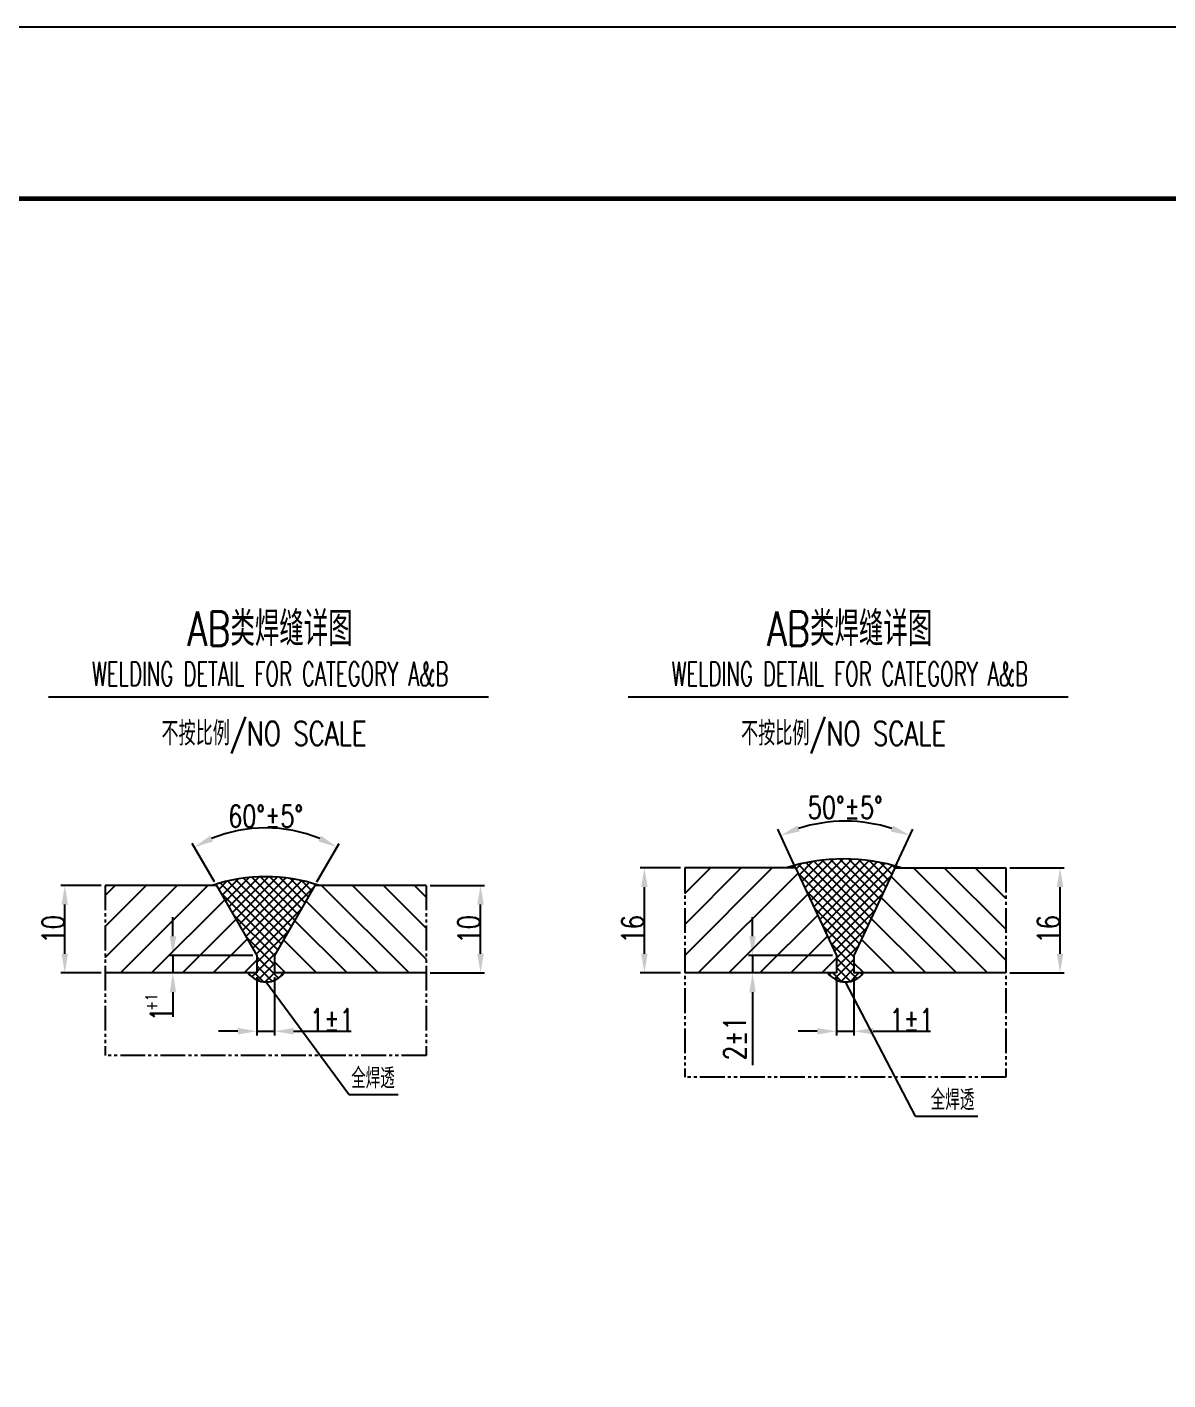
# Model space of a CAD drawing. Extents: x 45567 to 121349, y -17555 to 19241.
# Drawn here: x 45849.5 to 46015.7, y 10918.2 to 11115.3 of the extents above; entities that cross this region are included whole.
import ezdxf
from ezdxf.enums import TextEntityAlignment as Align

# ---------------------------------------------------------------- set-up
doc = ezdxf.new("R2010")
doc.units = 0
doc.header["$LTSCALE"] = 30
doc.header["$MEASUREMENT"] = 0
doc.linetypes.add('LIDIVIDE', pattern=[0.65, 0.4, -0.05, 0.05, -0.05, 0.05, -0.05])
doc.layers.get('DEFPOINTS').update_dxf_attribs({"linetype": 'CONTINUOUS'})
for name, color, linetype in [('1', 2, 'CONTINUOUS'), ('2', 1, 'CONTINUOUS'), ('5', 6, 'LIDIVIDE'), ('L100_9', 2, 'CONTINUOUS')]:
    doc.layers.add(name, color=color, linetype=linetype)
doc.styles.add('HZ', font='simplex.shx', dxfattribs={"width": 0.75, "bigfont": 'SBTXT.shx'})
doc.styles.get("Standard").update_dxf_attribs({"font": 'simplex', "width": 0.75, "bigfont": 'SBTXT'})
doc.dimstyles.new('STANDARD$0', dxfattribs={"dimtxt": 3.2, "dimasz": 2.8, "dimexe": 0.6, "dimexo": 0.6, "dimgap": 1, "dimtad": 1, "dimdec": 0, "dimzin": 0, "dimdsep": 46, "dimtxsty": 'HZ', "dimcen": 0.09, "dimadec": 0, "dimazin": 0, "dimtfac": 1, "dimtdec": 0, "dimtmove": 0, "dimatfit": 3, "dimfxl": 0, "dimtolj": 1, "dimtzin": 0, "dimarcsym": 0})
doc.dimstyles.new('STANDARD$2', dxfattribs={"dimtxt": 3.2, "dimasz": 2.8, "dimexe": 1, "dimexo": 0, "dimgap": 0.4, "dimtad": 1, "dimtih": 1, "dimtoh": 1, "dimdec": 0, "dimzin": 0, "dimdsep": 46, "dimtxsty": 'HZ', "dimcen": 0.75, "dimclrd": 256, "dimclre": 256, "dimclrt": 256, "dimadec": 0, "dimazin": 0, "dimtfac": 1, "dimtdec": 0, "dimtmove": 0, "dimatfit": 3, "dimfxl": 0, "dimtolj": 1, "dimtzin": 0, "dimlwd": -1, "dimlwe": -1, "dimarcsym": 0})

# ---------------------------------------------------------------- blocks, each defined once
blk = doc.blocks.new('*D1600')
at = {"layer": '1', "color": 0, "lineweight": -2}
for p, q in [((45870.74, 10982.87), (45870.74, 10985.67)), ((45882.38, 10980.07), (45870.14, 10980.07)), ((45870.74, 10980.07), (45870.74, 10977.52)), ((45871.51, 10977.52), (45870.14, 10977.52)), ((45870.74, 10974.72), (45870.74, 10971.14))]:
    blk.add_line(p, q, dxfattribs=at)
at = {"layer": '1', "color": 0}
for points in [[(45870.28, 10982.87), (45871.21, 10982.87), (45870.74, 10980.07)], [(45870.28, 10974.72), (45871.21, 10974.72), (45870.74, 10977.52)]]:
    blk.add_solid(points, dxfattribs=at)
at = {"layer": 'DEFPOINTS', "color": 0}
for p in [(45882.98, 10980.07), (45870.74, 10977.52), (45872.11, 10977.52)]:
    blk.add_point(p, dxfattribs=at)
at = {"layer": '1', "color": 0, "insert": (45869.04, 10971.53), "char_height": 3.2, "attachment_point": 5, "rotation": 90, "style": 'HZ'}
blk.add_mtext('\\A1;1', dxfattribs=at)
blk = doc.blocks.new('*D1601')
at = {"layer": '1', "color": 0, "lineweight": -2}
for p, q in [((45882.98, 10976.92), (45882.98, 10968.43)), ((45885.53, 10976.92), (45885.53, 10968.43)), ((45880.18, 10969.03), (45877.38, 10969.03)), ((45882.98, 10969.03), (45885.53, 10969.03)), ((45888.33, 10969.03), (45896.7, 10969.03))]:
    blk.add_line(p, q, dxfattribs=at)
at = {"layer": '1', "color": 0}
for points in [[(45880.18, 10969.5), (45880.18, 10968.56), (45882.98, 10969.03)], [(45888.33, 10969.5), (45888.33, 10968.56), (45885.53, 10969.03)]]:
    blk.add_solid(points, dxfattribs=at)
at = {"layer": 'DEFPOINTS', "color": 0}
for p in [(45882.98, 10977.52), (45885.53, 10977.52), (45885.53, 10969.03)]:
    blk.add_point(p, dxfattribs=at)
at = {"layer": '1', "color": 0, "insert": (45893.91, 10970.73), "char_height": 3.2, "attachment_point": 5, "style": 'HZ'}
blk.add_mtext('\\A1;1%%P1', dxfattribs=at)
blk = doc.blocks.new('*D1602')
at = {"layer": '1', "color": 0, "lineweight": -2}
for p, q in [((45876.79, 10990.79), (45873.56, 10996.38)), ((45891.72, 10990.79), (45894.95, 10996.38))]:
    blk.add_line(p, q, dxfattribs=at)
blk.add_arc((45884.25, 10977.86), 20.79, 67.723, 112.277, dxfattribs=at)
at = {"layer": '1', "color": 0}
for points in [[(45876.58, 10996.68), (45876.17, 10997.51), (45873.86, 10995.86)], [(45892.34, 10997.51), (45891.93, 10996.68), (45894.65, 10995.86)]]:
    blk.add_solid(points, dxfattribs=at)
at = {"layer": 'DEFPOINTS', "color": 0}
for p in [(45887.86, 10998.33), (45877.09, 10990.27), (45891.42, 10990.27), (45882.98, 10980.07), (45885.53, 10980.07)]:
    blk.add_point(p, dxfattribs=at)
at = {"layer": '1', "color": 0, "insert": (45884.25, 11000.35), "char_height": 3.2, "attachment_point": 5, "style": 'HZ'}
blk.add_mtext('\\A1;60%%D%%P5%%D', dxfattribs=at)
blk = doc.blocks.new('*D1603')
at = {"layer": '1', "color": 0, "lineweight": -2}
for p, q in [((45860.27, 10990.27), (45854.39, 10990.27)), ((45854.99, 10980.32), (45854.99, 10987.47)), ((45860.27, 10977.52), (45854.39, 10977.52))]:
    blk.add_line(p, q, dxfattribs=at)
at = {"layer": '1', "color": 0}
for points in [[(45854.52, 10987.47), (45855.45, 10987.47), (45854.99, 10990.27)], [(45854.52, 10980.32), (45855.45, 10980.32), (45854.99, 10977.52)]]:
    blk.add_solid(points, dxfattribs=at)
at = {"layer": 'DEFPOINTS', "color": 0}
for p in [(45854.99, 10990.27), (45860.87, 10990.27), (45860.87, 10977.52)]:
    blk.add_point(p, dxfattribs=at)
at = {"layer": '1', "color": 0, "insert": (45853.29, 10983.89), "char_height": 3.2, "attachment_point": 5, "rotation": 90, "style": 'HZ'}
blk.add_mtext('\\A1;10', dxfattribs=at)
blk = doc.blocks.new('*D1604')
at = {"layer": '1', "color": 0, "lineweight": -2}
for p, q in [((45908.24, 10990.27), (45916.16, 10990.27)), ((45915.56, 10980.32), (45915.56, 10987.47)), ((45908.24, 10977.52), (45916.16, 10977.52))]:
    blk.add_line(p, q, dxfattribs=at)
at = {"layer": '1', "color": 0}
for points in [[(45915.09, 10987.47), (45916.03, 10987.47), (45915.56, 10990.27)], [(45915.09, 10980.32), (45916.03, 10980.32), (45915.56, 10977.52)]]:
    blk.add_solid(points, dxfattribs=at)
at = {"layer": 'DEFPOINTS', "color": 0}
for p in [(45907.64, 10990.27), (45915.56, 10990.27), (45907.64, 10977.52)]:
    blk.add_point(p, dxfattribs=at)
at = {"layer": '1', "color": 0, "insert": (45913.86, 10983.89), "char_height": 3.2, "attachment_point": 5, "rotation": 90, "style": 'HZ'}
blk.add_mtext('\\A1;10', dxfattribs=at)
blk = doc.blocks.new('*D1909')
at = {"layer": '1', "color": 0, "lineweight": -2}
for p, q in [((45955.2, 10982.87), (45955.2, 10985.67)), ((45966.83, 10980.07), (45954.6, 10980.07)), ((45955.2, 10980.07), (45955.2, 10977.52)), ((45955.96, 10977.52), (45954.6, 10977.52)), ((45955.2, 10974.72), (45955.2, 10964.09))]:
    blk.add_line(p, q, dxfattribs=at)
at = {"layer": '1', "color": 0}
for points in [[(45954.73, 10982.87), (45955.66, 10982.87), (45955.2, 10980.07)], [(45954.73, 10974.72), (45955.66, 10974.72), (45955.2, 10977.52)]]:
    blk.add_solid(points, dxfattribs=at)
at = {"layer": 'DEFPOINTS', "color": 0}
for p in [(45967.43, 10980.07), (45955.2, 10977.52), (45956.56, 10977.52)]:
    blk.add_point(p, dxfattribs=at)
at = {"layer": '1', "color": 0, "insert": (45952.6, 10968), "char_height": 3.2, "attachment_point": 5, "rotation": 90, "style": 'HZ'}
blk.add_mtext('\\A1;2%%p1', dxfattribs=at)
blk = doc.blocks.new('*D1910')
at = {"layer": '1', "color": 0, "lineweight": -2}
for p, q in [((45967.43, 10976.92), (45967.43, 10968.43)), ((45969.98, 10976.92), (45969.98, 10968.43)), ((45964.63, 10969.03), (45961.83, 10969.03)), ((45967.43, 10969.03), (45969.98, 10969.03)), ((45972.78, 10969.03), (45981.15, 10969.03))]:
    blk.add_line(p, q, dxfattribs=at)
at = {"layer": '1', "color": 0}
for points in [[(45964.63, 10969.5), (45964.63, 10968.56), (45967.43, 10969.03)], [(45972.78, 10969.5), (45972.78, 10968.56), (45969.98, 10969.03)]]:
    blk.add_solid(points, dxfattribs=at)
at = {"layer": 'DEFPOINTS', "color": 0}
for p in [(45967.43, 10977.52), (45969.98, 10977.52), (45969.98, 10969.03)]:
    blk.add_point(p, dxfattribs=at)
at = {"layer": '1', "color": 0, "insert": (45978.36, 10970.73), "char_height": 3.2, "attachment_point": 5, "style": 'HZ'}
blk.add_mtext('\\A1;1%%P1', dxfattribs=at)
blk = doc.blocks.new('*D1911')
at = {"layer": '1', "color": 0, "lineweight": -2}
for p, q in [((45944.72, 10992.83), (45938.84, 10992.83)), ((45939.44, 10980.32), (45939.44, 10990.03)), ((45944.72, 10977.52), (45938.84, 10977.52))]:
    blk.add_line(p, q, dxfattribs=at)
at = {"layer": '1', "color": 0}
for points in [[(45938.97, 10990.03), (45939.91, 10990.03), (45939.44, 10992.83)], [(45938.97, 10980.32), (45939.91, 10980.32), (45939.44, 10977.52)]]:
    blk.add_solid(points, dxfattribs=at)
at = {"layer": 'DEFPOINTS', "color": 0}
for p in [(45939.44, 10992.83), (45945.32, 10992.83), (45945.32, 10977.52)]:
    blk.add_point(p, dxfattribs=at)
at = {"layer": '1', "color": 0, "insert": (45937.74, 10983.89), "char_height": 3.2, "attachment_point": 5, "rotation": 90, "style": 'HZ'}
blk.add_mtext('\\A1;16', dxfattribs=at)
blk = doc.blocks.new('*D1912')
at = {"layer": '1', "color": 0, "lineweight": -2}
for p, q in [((45992.69, 10992.83), (46000.61, 10992.83)), ((46000.01, 10980.32), (46000.01, 10990.03)), ((45992.69, 10977.52), (46000.61, 10977.52))]:
    blk.add_line(p, q, dxfattribs=at)
at = {"layer": '1', "color": 0}
for points in [[(45999.54, 10990.03), (46000.48, 10990.03), (46000.01, 10992.83)], [(45999.54, 10980.32), (46000.48, 10980.32), (46000.01, 10977.52)]]:
    blk.add_solid(points, dxfattribs=at)
at = {"layer": 'DEFPOINTS', "color": 0}
for p in [(45992.09, 10992.83), (46000.01, 10992.83), (45992.09, 10977.52)]:
    blk.add_point(p, dxfattribs=at)
at = {"layer": '1', "color": 0, "insert": (45998.31, 10983.89), "char_height": 3.2, "attachment_point": 5, "rotation": 90, "style": 'HZ'}
blk.add_mtext('\\A1;16', dxfattribs=at)
blk = doc.blocks.new('*D1913')
at = {"layer": '1'}
for p, q in [((45961.48, 10992.83), (45958.86, 10998.45)), ((45975.93, 10992.83), (45978.55, 10998.45))]:
    blk.add_line(p, q, dxfattribs=at)
blk.add_arc((45968.7, 10977.33), 22.3, 72.1996, 107.8004, dxfattribs=at)
for points in [[(45962.06, 10998.13), (45961.72, 10999), (45959.28, 10997.54)], [(45975.69, 10999), (45975.35, 10998.13), (45978.13, 10997.54)]]:
    blk.add_solid(points, dxfattribs=at)
at = {"layer": 'DEFPOINTS', "color": 0}
for p in [(45971.94, 10999.39), (45961.48, 10992.83), (45975.93, 10992.83), (45967.43, 10980.07), (45969.98, 10980.07)]:
    blk.add_point(p, dxfattribs=at)
at = {"layer": '1', "insert": (45968.7, 11001.63), "char_height": 3.2, "attachment_point": 5, "style": 'HZ'}
blk.add_mtext('\\A1;50%%d%%p5%%d', dxfattribs=at)

msp = doc.modelspace()

# ---------------------------------------------------------------- hatches: boundary and pattern name
at = {"layer": '1'}
h = msp.add_hatch(dxfattribs=at)
h.set_pattern_fill('ANSI37', color=256, scale=7.65, style=0)
h.set_pattern_definition([(45, (0, -1666.075), (-0.67617086, 0.67617086), []), (135, (0, -1666.075), (-0.67617086, -0.67617086), [])])
h.paths.add_polyline_path([(45975.932648, 10992.832837), (45976.866059, 10992.832837, 0.1544706886), (45960.080234, 10992.832837), (45961.475635, 10992.832837), (45967.429141, 10980.065502), (45967.429141, 10977.515502), (45966.167065, 10977.515502, 0.5066335908), (45971.337299, 10977.515502), (45969.979141, 10977.515502), (45969.979141, 10980.065502)])
h = msp.add_hatch(dxfattribs=at)
h.set_pattern_fill('ANSI37', color=256, scale=7.65, style=0)
h.set_pattern_definition([(45, (45998.3517, 11343.2422), (-0.6761709, 0.6761709), []), (135, (45998.3517, 11343.2422), (-0.6761709, -0.6761709), [])])
h.paths.add_polyline_path([(45891.417508, 10990.265502), (45892.055008, 10990.265502, 0.1634306805), (45876.452063, 10990.265502), (45877.089563, 10990.265502), (45882.978535, 10980.065502), (45882.978535, 10977.515502), (45881.716459, 10977.515502, 0.5066335908), (45886.886693, 10977.515502), (45885.528535, 10977.515502), (45885.528535, 10980.065502)])
h = msp.add_hatch(dxfattribs=at)
h.set_pattern_fill('ANSI31', color=256, scale=25.5, style=0)
h.set_pattern_definition([(45, (0, -1666.075), (-2.25390287, 2.25390287), [])])
h.paths.add_polyline_path([(45967.429141, 10977.515502), (45967.429141, 10980.065502), (45961.475635, 10992.832837), (45945.316571, 10992.832837), (45945.316571, 10977.515502)])
h = msp.add_hatch(dxfattribs=at)
h.set_pattern_fill('ANSI31', color=256, scale=25.5, angle=90, style=0)
h.set_pattern_definition([(135, (0, -1666.075), (-2.25390287, -2.25390287), [])])
h.paths.add_polyline_path([(45992.091712, 10977.515502), (45992.091712, 10992.832837), (45975.932648, 10992.832837), (45969.979141, 10980.065502), (45969.979141, 10977.515502)])
h = msp.add_hatch(dxfattribs=at)
h.set_pattern_fill('ANSI31', color=256, scale=25.5, style=0)
h.set_pattern_definition([(45, (43600.926, 11239.7124), (-2.253903, 2.253903), [])])
h.paths.add_polyline_path([(45882.978535, 10980.065502), (45882.978535, 10977.515502), (45860.865965, 10977.515502), (45860.865965, 10990.265502), (45877.089563, 10990.265502)])
h = msp.add_hatch(dxfattribs=at)
h.set_pattern_fill('ANSI31', color=256, scale=25.5, angle=90, style=0)
h.set_pattern_definition([(135, (43600.926, 11239.7124), (-2.253903, -2.253903), [])])
h.paths.add_polyline_path([(45891.417508, 10990.265502), (45885.528535, 10980.065502), (45885.528535, 10977.515502), (45907.641106, 10977.515502), (45907.641106, 10990.265502)])

# ---------------------------------------------------------------- linework, layer by layer
for p, q in [((45896.351335, 10959.830424), (45884.301576, 10976.205795)), ((45978.945659, 10956.666761), (45968.752182, 10976.205795)), ((45896.351335, 10959.830424), (45903.553709, 10959.830424)), ((45978.945659, 10956.666761), (45988.004315, 10956.666761))]:
    msp.add_line(p, q, dxfattribs=at)
at = {"layer": '2'}
for p, q in [((45852.629903, 11017.769958), (45916.736972, 11017.769958)), ((45937.080509, 11017.769958), (46001.187578, 11017.769958)), ((45961.475635, 10992.832837), (45945.316571, 10992.832837)), ((45961.475635, 10992.832837), (45967.429141, 10980.065502)), ((45975.932648, 10992.832837), (45969.979141, 10980.065502)), ((45975.932648, 10992.832837), (45992.091712, 10992.832837)), ((45877.089563, 10990.265502), (45860.865965, 10990.265502)), ((45877.089563, 10990.265502), (45882.978535, 10980.065502)), ((45891.417508, 10990.265502), (45885.528535, 10980.065502)), ((45907.641106, 10990.265502), (45891.417508, 10990.265502)), ((45882.978535, 10980.065502), (45882.978535, 10977.515502)), ((45885.528535, 10980.065502), (45885.528535, 10977.515502)), ((45967.429141, 10980.065502), (45967.429141, 10977.515502)), ((45969.979141, 10980.065502), (45969.979141, 10977.515502)), ((45882.978535, 10977.515502), (45860.865965, 10977.515502)), ((45907.641106, 10977.515502), (45885.528535, 10977.515502)), ((45967.429141, 10977.515502), (45945.316571, 10977.515502)), ((45992.091712, 10977.515502), (45969.979141, 10977.515502))]:
    msp.add_line(p, q, dxfattribs=at)
for centre, radius, start, end in [((45968.473146, 10966.314382), 27.814914, 72.43777035, 107.56222965), ((45884.253535, 10967.035168), 24.505334, 71.43633844, 108.56366156), ((45884.301576, 10979.411917), 3.206122, 216.26338984, 323.73661016), ((45968.752182, 10979.411917), 3.206122, 216.26338984, 323.73661016)]:
    msp.add_arc(centre, radius, start, end, dxfattribs=at)
at = {"layer": '5', "ltscale": 0.3}
for p, q in [((45945.316571, 10992.832837), (45945.316571, 10962.344918)), ((45992.091712, 10992.832837), (45992.091712, 10962.344918)), ((45860.865965, 10990.265502), (45860.865965, 10965.508581)), ((45907.641106, 10990.265502), (45907.641106, 10965.508581)), ((45907.641106, 10965.508581), (45860.865965, 10965.508581)), ((45992.091712, 10962.344918), (45945.316571, 10962.344918))]:
    msp.add_line(p, q, dxfattribs=at)
at = {"layer": 'L100_9', "color": 2}
msp.add_lwpolyline([(45571.945072, 11115.317855), (45571.945072, 9926.317855), (46412.945072, 9926.317855), (46412.945072, 11115.317855), (45571.945072, 11115.317855)], dxfattribs=at)
at = {"layer": 'L100_9', "color": 2, "const_width": 0.7}
msp.add_lwpolyline([(45581.945072, 11090.317855), (45581.945072, 9936.317855), (46402.945072, 9936.317855), (46402.945072, 11090.317855), (45581.945072, 11090.317855)], dxfattribs=at)

# ---------------------------------------------------------------- texts
at = {"layer": '1', "style": 'HZ'}
for s, height, width, p in [('AB类焊缝详图', 5, 0.75, (45884.897417, 11025.163658)), ('AB类焊缝详图', 5, 0.75, (45969.348023, 11025.163658)), ('WELDING DETAIL FOR CATEGORY A&B', 3.5, 0.6, (45884.897417, 11019.331928)), ('WELDING DETAIL FOR CATEGORY A&B', 3.5, 0.6, (45969.348023, 11019.331928))]:
    msp.add_text(s, height=height, dxfattribs=dict(at, width=width)).set_placement(p, align=Align.CENTER)
at = {"layer": '1', "ltscale": 3, "style": 'HZ', "width": 0.75}
for p in [(45884.015212, 11010.661131), (45968.465818, 11010.661131)]:
    msp.add_text('不按比例/NO SCALE', height=3.5, dxfattribs=at).set_placement(p, align=Align.CENTER)
msp.add_text('+1', height=1.7, rotation=90, dxfattribs=at).set_placement((45868.444768, 10973.268056), align=Align.CENTER)
at = {"layer": '1', "width": 0.75}
for p in [(45903.069841, 10960.698473), (45987.520447, 10957.534811)]:
    msp.add_text('全焊透', height=2.975, dxfattribs=at).set_placement(p, align=Align.RIGHT)

# ---------------------------------------------------------------- dimensions: what is measured, and where the dimension line sits
at = {"layer": '1'}
dim = msp.add_angular_dim_2l(base=(45971.935774, 10999.393433), line1=((45975.932648, 10992.832837), (45969.979141, 10980.065502)), line2=((45961.475635, 10992.832837), (45967.429141, 10980.065502)), text='50%%d%%p5%%d', dimstyle='STANDARD$2', dxfattribs=at)
dim.commit()
dim.dimension.update_dxf_attribs({"geometry": '*D1913', "text_midpoint": (45968.704141, 11001.628859)})
dim = msp.add_angular_dim_2l(base=(45887.863423, 10998.329827), line1=((45877.089563, 10990.265502), (45882.978535, 10980.065502)), line2=((45891.417508, 10990.265502), (45885.528535, 10980.065502)), text='60%%D%%P5%%D', dimstyle='STANDARD$2', override={"dimexe": 0.6, "dimexo": 0.6, "dimgap": 0.1, "dimtih": 0, "dimtoh": 0, "dimlfac": 26, "dimcen": 0.09, "dimclrd": 0, "dimclre": 0, "dimclrt": 0, "dimlwd": 65534, "dimlwe": 65534}, dxfattribs=at)
dim.commit()
dim.dimension.update_dxf_attribs({"geometry": '*D1602', "text_midpoint": (45884.253535, 10998.645651), "dimtype": 162})
for base, p1, p2, text, override, picture, middle in [((45939.438814, 10992.832837), (45945.316571, 10977.515502), (45945.316571, 10992.832837), '16', {"dimgap": 0.1, "dimlfac": 26}, '*D1911', (45939.438814, 10983.890502)), ((46000.011346, 10992.832837), (45992.091712, 10977.515502), (45992.091712, 10992.832837), '16', {"dimgap": 0.1, "dimlfac": 26}, '*D1912', (46000.011346, 10983.890502)), ((45854.988208, 10990.265502), (45860.865965, 10977.515502), (45860.865965, 10990.265502), '10', {"dimgap": 0.1, "dimlfac": 26}, '*D1603', (45854.988208, 10983.890502)), ((45915.560741, 10990.265502), (45907.641106, 10977.515502), (45907.641106, 10990.265502), '10', {"dimgap": 0.1, "dimlfac": 26}, '*D1604', (45915.560741, 10983.890502)), ((45870.744968, 10977.515502), (45882.978535, 10980.065502), (45872.105029, 10977.515502), '1', {"dimgap": 0.1, "dimlfac": 26}, '*D1600', (45870.744968, 10971.529787)), ((45955.195574, 10977.515502), (45967.429141, 10980.065502), (45956.555635, 10977.515502), '2%%p1', {"dimgap": 1, "dimlfac": 26}, '*D1909', (45955.195574, 10968.001216))]:
    dim = msp.add_linear_dim(base=base, p1=p1, p2=p2, angle=90, text=text, dimstyle='STANDARD$0', override=override, dxfattribs=at)
    dim.commit()
    dim.dimension.update_dxf_attribs({"geometry": picture, "text_midpoint": middle, "dimtype": 160})
for base, p1, p2, picture, middle in [((45885.528535, 10969.028423), (45882.978535, 10977.515502), (45885.528535, 10977.515502), '*D1601', (45893.91425, 10970.728423)), ((45969.979141, 10969.028423), (45967.429141, 10977.515502), (45969.979141, 10977.515502), '*D1910', (45978.364855, 10970.728423))]:
    dim = msp.add_linear_dim(base=base, p1=p1, p2=p2, angle=180, text='1%%P1', dimstyle='STANDARD$0', override={"dimgap": 0.1, "dimlfac": 26}, dxfattribs=at)
    dim.commit()
    dim.dimension.update_dxf_attribs({"geometry": picture, "text_midpoint": middle})

doc.saveas('drawing.dxf')
